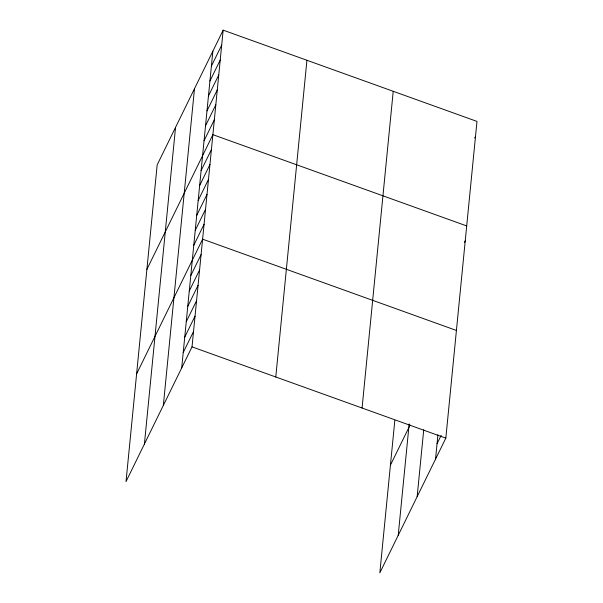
<?xml version="1.0" encoding="UTF-8"?>
<svg xmlns="http://www.w3.org/2000/svg" width="603" height="603" viewBox="0 0 603 603"><rect width="100%" height="100%" fill="white"/><g stroke="black" fill="none" stroke-linecap="round" stroke-linejoin="round"><path stroke-width="0.9" d="M144.403 444.072L175.548 127.346M163.338 405.42L194.483 88.694M181.714 367.898L212.859 51.18M223.163 30.15L157.172 164.868L126.019 481.586L192.018 346.868L223.163 30.15L476.981 121.414L445.828 438.132L379.837 572.85L394.829 420.374M275.775 376.988L306.927 60.27M362.071 408.02L393.224 91.294M398.214 535.336L409.173 423.917M417.148 496.684L423.736 429.713M435.532 459.162L437.929 434.733M211.397 66.111L221.693 45.082M209.927 81.043L220.231 60.014M208.457 95.975L218.761 74.945M206.987 110.907L217.291 89.877M205.517 125.831L215.821 104.809M204.055 140.763L214.351 119.741M146.891 269.383L212.889 134.665L466.699 225.929M201.116 170.626L211.419 149.597M199.646 185.558L209.95 164.529M198.176 200.49L208.48 179.46M196.714 215.422L207.01 194.392M195.244 230.354L205.548 209.324M193.774 245.285L204.078 224.256M136.61 373.898L202.608 239.187L456.418 330.452M190.789 275.601L201.093 254.572M189.282 290.985L199.578 269.956M187.767 306.369L198.07 285.34M186.252 321.753L196.555 300.724M184.744 337.13L195.04 316.108M183.229 352.514L193.533 331.492M474.689 138.027L475.511 136.346M464.408 242.542L465.23 240.861M390.427 465.162L410.04 425.13M437.039 443.778L441.162 435.366M192.018 346.868L445.828 438.132"/></g></svg>
